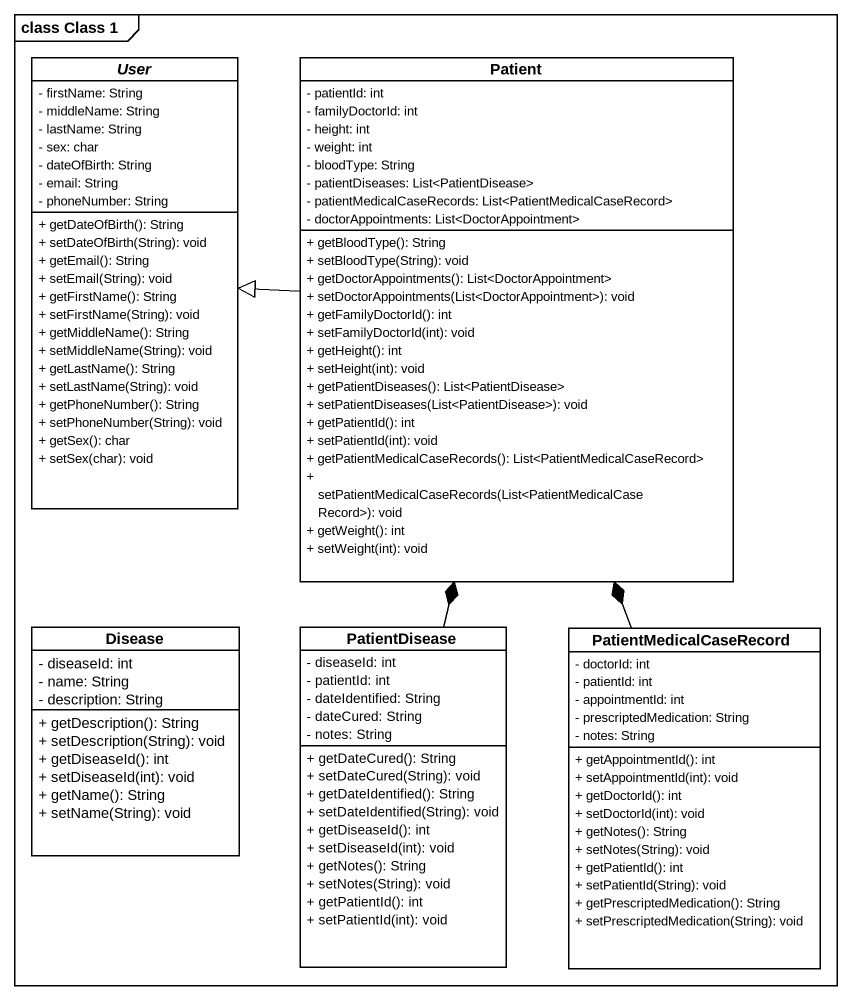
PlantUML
@startuml
mainframe class Class 1
hide circle
hide empty members
skinparam classAttributeIconSize 0
abstract class User {
  - firstName: String
  - middleName: String
  - lastName: String
  - sex: char
  - dateOfBirth: String
  - email: String
  - phoneNumber: String
  + getDateOfBirth(): String
  + setDateOfBirth(String): void
  + getEmail(): String
  + setEmail(String): void
  + getFirstName(): String
  + setFirstName(String): void
  + getMiddleName(): String
  + setMiddleName(String): void
  + getLastName(): String
  + setLastName(String): void
  + getPhoneNumber(): String
  + setPhoneNumber(String): void
  + getSex(): char
  + setSex(char): void
}
class Patient {
  - patientId: int
  - familyDoctorId: int
  - height: int
  - weight: int
  - bloodType: String
  - patientDiseases: List<PatientDisease>
  - patientMedicalCaseRecords: List<PatientMedicalCaseRecord>
  - doctorAppointments: List<DoctorAppointment>
  + getBloodType(): String
  + setBloodType(String): void
  + getDoctorAppointments(): List<DoctorAppointment>
  + setDoctorAppointments(List<DoctorAppointment>): void
  + getFamilyDoctorId(): int
  + setFamilyDoctorId(int): void
  + getHeight(): int
  + setHeight(int): void
  + getPatientDiseases(): List<PatientDisease>
  + setPatientDiseases(List<PatientDisease>): void
  + getPatientId(): int
  + setPatientId(int): void
  + getPatientMedicalCaseRecords(): List<PatientMedicalCaseRecord>
  + setPatientMedicalCaseRecords(List<PatientMedicalCaseRecord>): void
  + getWeight(): int
  + setWeight(int): void
}
class Disease {
  - diseaseId: int
  - name: String
  - description: String
  + getDescription(): String
  + setDescription(String): void
  + getDiseaseId(): int
  + setDiseaseId(int): void
  + getName(): String
  + setName(String): void
}
class PatientDisease {
  - diseaseId: int
  - patientId: int
  - dateIdentified: String
  - dateCured: String
  - notes: String
  + getDateCured(): String
  + setDateCured(String): void
  + getDateIdentified(): String
  + setDateIdentified(String): void
  + getDiseaseId(): int
  + setDiseaseId(int): void
  + getNotes(): String
  + setNotes(String): void
  + getPatientId(): int
  + setPatientId(int): void
}
class PatientMedicalCaseRecord {
  - doctorId: int
  - patientId: int
  - appointmentId: int
  - prescriptedMedication: String
  - notes: String
  + getAppointmentId(): int
  + setAppointmentId(int): void
  + getDoctorId(): int
  + setDoctorId(int): void
  + getNotes(): String
  + setNotes(String): void
  + getPatientId(): int
  + setPatientId(String): void
  + getPrescriptedMedication(): String
  + setPrescriptedMedication(String): void
}
Patient -left-|> User
PatientDisease -up-* Patient
PatientMedicalCaseRecord -up-* Patient
@enduml
